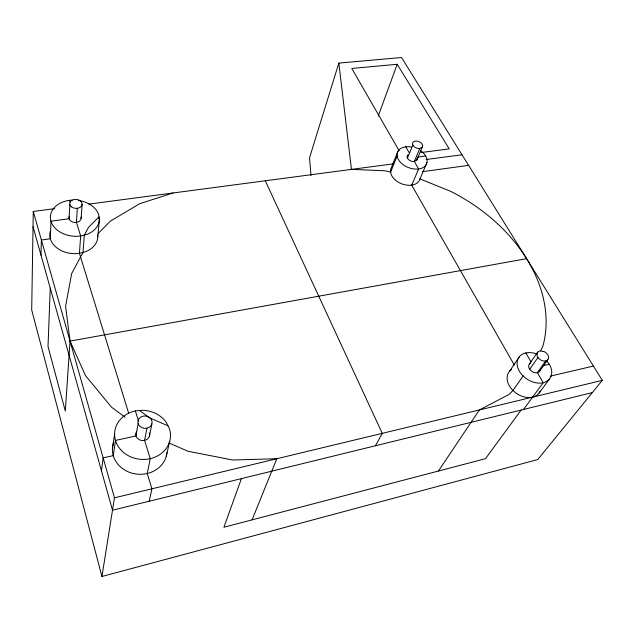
<?xml version="1.0" encoding="UTF-8"?>
<svg xmlns="http://www.w3.org/2000/svg" width="634" height="634" viewBox="0 0 634 634"><rect width="100%" height="100%" fill="white"/><g stroke="black" fill="none" stroke-linecap="round" stroke-linejoin="round"><path stroke-width="0.95" d="M54.587 208.649L33.277 211.463L31.7 309.963L101.939 576.488L537.727 459.571L602.3 380.36L401.528 57.512L338.841 63.107L309.527 157.787L311.001 175.499M40.988 255.09L41.376 240.048L50.332 238.764L50.966 221.218L69.051 218.746L69.859 204.639M50.26 288.161L48.01 346.465L65.318 411.07L70.041 341.108L65.587 306.317L71.666 273.563L83.006 252.387L84.314 235.071L88.498 227.368L99.007 216.876L98.833 218.809M77.348 208.34L76.429 222.399L80.669 235.983L79.432 253.315L128.702 413.344M81.144 218.294L82.135 204.235M50.276 231.244A24.044 17.966 4.1 0 0 79.432 253.315L85.344 251.785A24.044 17.966 4.1 0 0 97.802 236.744L99.395 219.388L98.682 214.704A24.536 18.077 4.5 0 0 78.505 200.415M101.456 470.816L103.16 457.891L113.272 455.616L115.507 440.424L135.953 435.93L138.133 423.615M112.4 449.26L114.603 433.989M101.939 576.488L114.485 497.817L33.277 211.463M146.922 428.188L144.576 440.432L150.274 458.667L147.223 473.511L151.93 488.798L149.212 501.225M149.465 436.144L151.891 423.869A7.125 6.197 6.5 0 0 143.054 416.142A7.125 6.197 6.5 0 0 140.035 426.476A7.125 6.197 6.5 0 0 151.891 423.869M166.274 456.242L169.722 441.24M426.896 162.7L419.32 180.531A15.422 10.358 21.6 0 1 404.056 184.597A15.422 10.358 21.6 0 1 390.695 172.947L390.56 170.102A15.422 10.358 21.6 0 1 391.432 167.542L397.97 151.233M241.419 478.622L223.905 527.242L485.501 458.699L521.116 410.055M378.213 116.077L397.201 64.288L351.783 68.456L399.174 150.757M397.217 155.782L390.655 172.091L384.679 170.76L351.45 169.389L338.841 63.107M252.078 519.856L276.812 458.731L232.623 459.991L187.973 451.257L169.127 443.015M407.464 158.072L412.869 145.028M419.811 148.491A5.302 3.455 21.4 0 1 413.003 145.352L412.591 144.37A5.302 3.455 21.4 0 1 417.996 141.279A5.302 3.455 21.4 0 1 422.418 146.985L419.811 148.491L414.311 161.504L418.662 168.977L411.688 185.144L514.332 365.081M416.76 160.148L422.284 147.143M540.842 350.499L542.934 346.013A157.573 116.387 24.6 0 0 450.647 191.341L419.835 178.851M375.439 445.765L382.254 433.339L265.289 180.785M438.395 471.046L479.399 409.952L509.102 394.411L512.985 390.441L523.161 375.914M509.538 371.27L519.492 356.562M529.438 363.964L537.656 352.179M529.723 369.242L537.981 357.489M545.731 360.968L537.339 372.673L543.203 382.73L523.557 409.453M539.455 371.429L547.863 359.716A6.356 4.525 33 0 0 544.234 351.616L539.796 350.951A6.356 4.525 33 0 0 537.672 357.085L538.615 358.345A6.356 4.525 33 0 0 547.847 359.732M538.876 393.349L549.535 378.934M98.111 233.558L110.34 221.155L139.575 203.752L172.987 192.99M592.314 392.604L112.503 510.219L33.031 226.703M114.485 497.817L602.3 380.36M550.304 376.144L593.416 366.072M543.037 365.723L549.353 364.288A18.758 13.504 33.4 0 1 546.722 381.343A18.758 13.504 33.4 0 1 525.689 378.213L522.075 374.916A18.758 13.504 33.4 0 1 519 357.188A18.758 13.504 33.4 0 1 537.109 354.113M526.616 258.656L70.041 341.108L85.487 375.59L111.481 407.139L124.969 417.148M422.616 171.655L468.597 165.355M88.752 204.132L393.27 163.857M426.206 159.506L462.012 154.767M417.584 157.081L425.707 156.019L426.944 158.936L427.173 161.789L426.381 164.388A15.691 10.366 21.5 0 1 410.903 168.39A15.691 10.366 21.5 0 1 397.264 156.646L397.106 153.793A15.691 10.366 21.5 0 1 411.403 146.977M421.063 152.532L449.229 148.895L397.201 64.288M135.359 410.935L142.476 410.277A27.983 24.552 5.9 0 1 166.465 422.704L169.365 428.584A27.983 24.552 5.9 0 1 150.187 458.683A27.983 24.552 5.9 0 1 115.602 440.749A27.983 24.552 5.9 0 1 135.359 410.935L138.537 421.103M168.018 425.842L149.45 417.751L139.654 410.539M546.587 360.587L549.353 364.288M405.744 146.803L409.057 152.485M525.84 352.94L531.078 361.927M69.534 200.336L70.12 202.214M97.557 235.079L97.802 236.744M540.025 370.399A6.253 4.501 33.4 0 1 535.936 372.8A6.253 4.501 33.4 0 1 530.341 370.082L529.422 368.837A6.253 4.501 33.4 0 1 530.357 363.203M80.978 217.121A6.134 4.517 4.5 0 1 74.82 222.463A6.134 4.517 4.5 0 1 69.169 216.408M99.395 219.388A24.536 18.077 4.5 0 1 86.7 234.469L80.669 235.983A24.536 18.077 4.5 0 1 50.768 220.458A24.536 18.077 4.5 0 1 72.205 200.106M149.418 432.967A6.998 6.134 5.9 0 1 141.842 440.551A6.998 6.134 5.9 0 1 136.627 431.279M166.932 452.684A27.341 24.25 5.1 0 1 134.812 473.812A27.341 24.25 5.1 0 1 113.407 442.992M540.239 391.083A18.386 13.425 33.8 0 1 515.45 392.715L511.923 389.466A18.386 13.425 33.8 0 1 511.511 369.495M420.651 150.773A15.691 10.366 21.5 0 1 425.707 156.019M408.019 154.894A5.23 3.455 21.5 0 0 407.194 157.414L407.599 158.389A5.23 3.455 21.5 0 0 414.311 161.504L416.887 159.99A5.23 3.455 21.5 0 0 417.093 158.175M71.396 206.803A6.229 4.533 4.8 0 0 81.881 205.392A6.229 4.533 4.8 0 0 74.479 199.385A6.229 4.533 4.8 0 0 71.396 206.803"/></g></svg>
